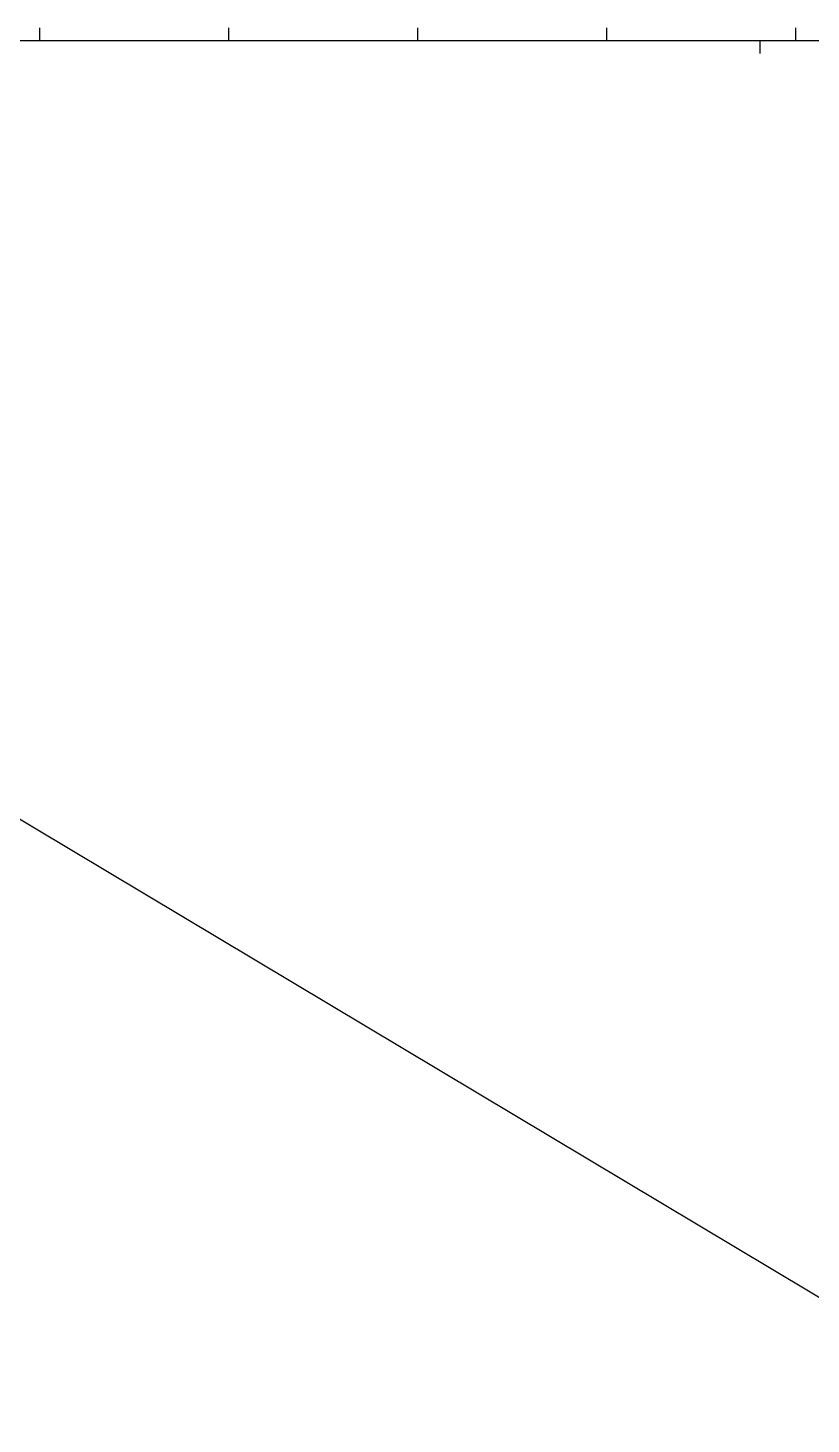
# Model space of a CAD drawing. Extents: x 14 to 1178, y 12 to 836.
# Drawn here: x 217.4 to 322.7, y 644.3 to 831.9 of the extents above; entities that cross this region are included whole.
import ezdxf

# ---------------------------------------------------------------- set-up
doc = ezdxf.new("R2010")
doc.units = 0
doc.layers.add('Gibson-Explorer-00-1958', color=7, linetype='CONTINUOUS')

msp = doc.modelspace()

# ---------------------------------------------------------------- linework, layer by layer
at = {"layer": 'Gibson-Explorer-00-1958', "color": 7}
for points in [[(219.014532, 830.196536), (219.014532, 831.877558)], [(244.414531, 830.196536), (244.414531, 831.877558)], [(269.814531, 830.196536), (269.814531, 831.877558)], [(295.21453, 830.196536), (295.21453, 831.877558)], [(320.614529, 830.196536), (320.614529, 831.877558)], [(14.341933, 830.168632), (1161.689961, 830.168632)]]:
    msp.add_lwpolyline(points, dxfattribs=at)
at = {"layer": 'Gibson-Explorer-00-1958', "color": 1}
for points in [[(219.014532, 830.196536), (219.014532, 831.877558)], [(244.414531, 830.196536), (244.414531, 831.877558)], [(269.814531, 830.196536), (269.814531, 831.877558)], [(295.21453, 830.196536), (295.21453, 831.877558)], [(320.614529, 830.196536), (320.614529, 831.877558)], [(14.341933, 830.168632), (1161.689961, 830.168632)], [(315.778994, 830.191703), (315.778994, 828.458647)], [(352.233789, 644.343153), (79.302996, 807.458245)]]:
    msp.add_lwpolyline(points, dxfattribs=at)

doc.saveas('drawing.dxf')
